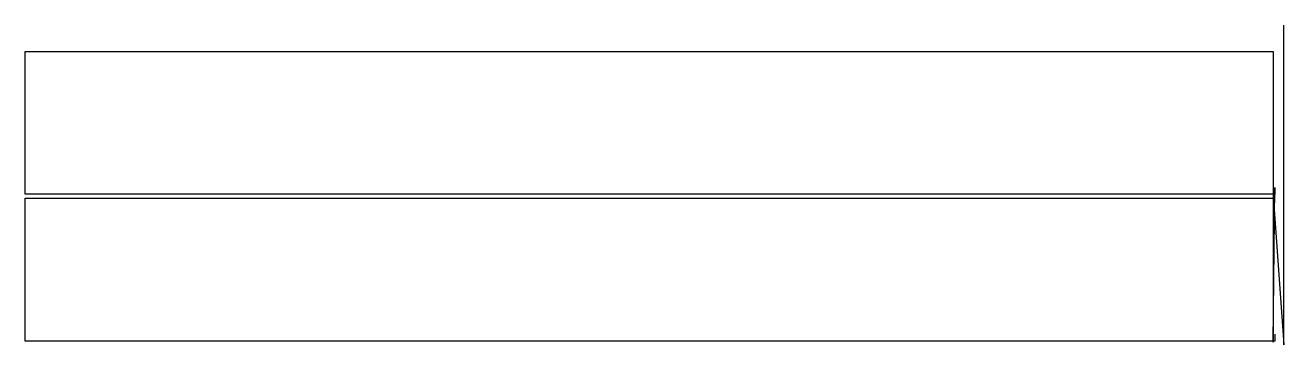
# Model space of a CAD drawing. Header units: metres. Extents: x 20 to 6713, y 0 to 1700.
import ezdxf

# ---------------------------------------------------------------- set-up
doc = ezdxf.new("R2010")
doc.units = ezdxf.units.M

msp = doc.modelspace()

# ---------------------------------------------------------------- linework, layer by layer
at = {"layer": 'TOOL_0'}
for p, q in [((6712.8, 1699), (6712.8, 1700)), ((6712.8, 1), (6712.8, 1699)), ((20, 800.38), (20, 1560.38)), ((20, 1560.38), (6656, 1560.38)), ((6656, 1560.38), (6656, 800.38)), ((6656, 14.742), (6665.775, 837.132)), ((6665.775, 837.132), (6665.775, 799.87)), ((6656, 800.38), (20, 800.38)), ((20, 20.001), (20, 780.001)), ((20, 780.001), (6656, 780.001)), ((6665.775, 799.87), (6656, 800.38)), ((6656, 800.38), (6656, 795.121)), ((6656, 795.121), (6712.8, 0)), ((6656, 780.001), (6656, 20.001)), ((6656, 20.001), (20, 20.001)), ((6665.775, 19.491), (6656, 20.001)), ((6656, 20.001), (6656, 14.742)), ((6665.775, 56.753), (6665.775, 19.491)), ((6712.8, 0), (6712.8, 1)), ((6712.8, 1), (6712.8, 0)), ((6712.8, 0), (6712.8, 1))]:
    msp.add_line(p, q, dxfattribs=at)

doc.saveas('drawing.dxf')
